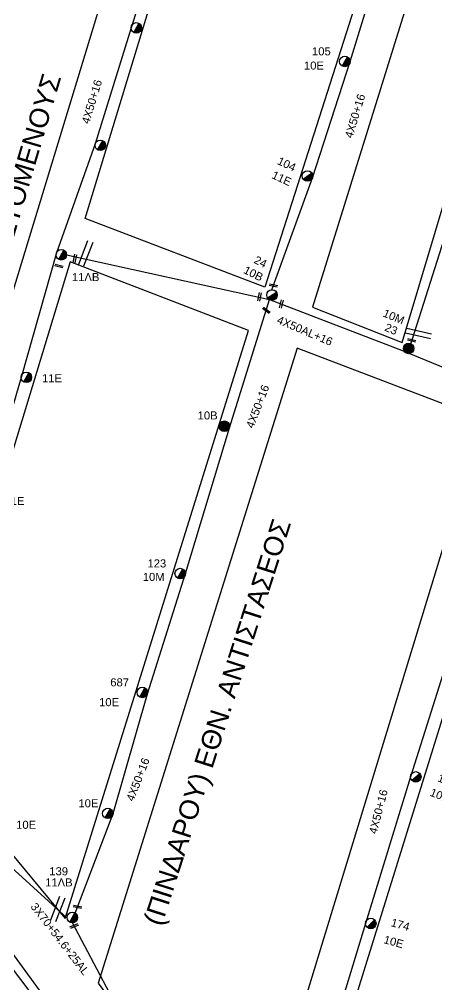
# Model space of a CAD drawing. Header units: millimetres. Extents: x 3156 to 5307, y 1191 to 2273.
# Drawn here: x 4857.1 to 4950.4, y 1871.7 to 2087.7 of the extents above; entities that cross this region are included whole.
import ezdxf

# ---------------------------------------------------------------- set-up
doc = ezdxf.new("R2010")
doc.units = ezdxf.units.MM
for name, color, linetype in [('Άγνωστα', 7, 'Continuous'), ('Γυμνά εναέρια ΧΤ και ΦΟΠ (3Φ)   4x50+16AL', 7, 'Continuous'), ('Μηχανική τομή', 7, 'Continuous'), ('Στύλος Ξύλινος', 7, 'Continuous'), ('Στύλος Ξύλινος @ 1', 7, 'Continuous'), ('Στύλος ΦΜ', 7, 'Continuous'), ('Στύλος ΦΜ @ 1', 7, 'Continuous'), ('Συνεστραμμένα ΧΤ   3x70+54.6+25 AL', 7, 'SYN_LINE'), ('Τομή', 7, 'Continuous'), ('Υπόβαθρο ΔΕΗ', 7, 'Continuous')]:
    doc.layers.add(name, color=color, linetype=linetype)
doc.styles.add('arial', font='arial.ttf')
doc.styles.get("Standard").update_dxf_attribs({"font": 'arial.ttf'})
doc.linetypes.add('SYN_LINE', pattern='A,0.5,-0.0001,["/\\/\\/\\/",Standard,S=0.1,R=0,X=0,Y=-0.05],-0.25', length=0.7501)

# ---------------------------------------------------------------- blocks, each defined once
blk = doc.blocks.new('ΥΠΑΡΧΩΝ ΤΣΙΜΕΝΤΕΝΙΟΣ ΣΤΥΛΟΣ')
at = {"layer": 'Στύλος ΦΜ'}
blk.add_hatch(color=7, dxfattribs=at).paths.add_polyline_path([(-1.29, -2.28, 0.574793), (2.62, 0, 0.268822), (1.3, 2.27)])
at = {"layer": 'Στύλος ΦΜ', "color": 7}
blk.add_line((-1.29, -2.28), (1.3, 2.27), dxfattribs=at)
blk.add_circle((0, 0), 2.62, dxfattribs=at)
at = {"layer": 'Στύλος ΦΜ', "flags": 4}
for tag, p in [('ΑΡΙΘΜΟΣ', (-4.68, 8.05)), ('ΤΥΠΟΣ', (-4.91, 3.03))]:
    blk.add_attdef(tag, p, '', height=4, dxfattribs=at)
blk = doc.blocks.new('ΥΠΑΡΧΩΝ ΞΥΛΙΝΟΣ ΣΤΥΛΟΣ')
at = {"layer": 'Στύλος Ξύλινος'}
h = blk.add_hatch(color=7, dxfattribs=at)
h.paths.add_polyline_path([(-2.62, 0, 0.270008), (-1.29, -2.28), (1.3, 2.27, 0.576266)])
h.paths.add_polyline_path([(-1.29, -2.28, 0.574793), (2.62, 0, 0.268822), (1.3, 2.27)])
at = {"layer": 'Στύλος Ξύλινος', "color": 7}
blk.add_line((-1.29, -2.28), (1.3, 2.27), dxfattribs=at)
blk.add_circle((0, 0), 2.62, dxfattribs=at)
at = {"layer": 'Στύλος Ξύλινος', "flags": 4}
for tag, p in [('ΑΡΙΘΜΟΣ', (-4.91, 8.6)), ('ΤΥΠΟΣ', (-4.85, 3.39))]:
    blk.add_attdef(tag, p, '', height=4, dxfattribs=at)
blk = doc.blocks.new('ΜΗΧΑΝΙΚΗ ΤΟΜΗ')
at = {"layer": 'Μηχανική τομή', "ltscale": 40}
for p, q in [((-1.89, 0.78), (1.89, 0.78)), ((1.89, 0), (-1.89, 0))]:
    blk.add_line(p, q, dxfattribs=at)
blk = doc.blocks.new('ΤΟΜΗ')
at = {"layer": 'Τομή', "ltscale": 40}
for p, q in [((-5.68, 0), (5.68, 0)), ((5.68, -2.33), (-5.68, -2.33))]:
    blk.add_line(p, q, dxfattribs=at)

msp = doc.modelspace()

# ---------------------------------------------------------------- linework, layer by layer
at = {"layer": 'Άγνωστα', "color": 151}
msp.add_lwpolyline([(4869.56, 1887.68), (4878.03, 1909.98), (4885.72, 1936.71), (4894.22, 1963.65), (4904.05, 1996.26), (4912.98, 2024.94)], dxfattribs=at)
at = {"layer": 'Γυμνά εναέρια ΧΤ και ΦΟΠ (3Φ)   4x50+16AL', "color": 1}
msp.add_lwpolyline([(4886.07, 2159.56), (4897.94, 2135.31), (4889.62, 2109.63), (4882.06, 2085.73), (4874.03, 2059.82), (4865.35, 2035.37), (4857.45, 2007.54), (4849.54, 1980.56), (4841.5, 1954.42), (4833.79, 1924.78)], dxfattribs=at)
at = {"layer": 'Γυμνά εναέρια ΧΤ και ΦΟΠ (3Φ)   4x50+16AL', "color": 151}
for points in [[(4913.56, 2027.14), (4922.62, 2052.19), (4931.04, 2078.23), (4940.29, 2108.34), (4948.77, 2137.3)], [(4867.64, 2034.98), (4912.98, 2024.94), (4942.92, 2013.48), (4971.51, 2001.67), (4997.32, 1986.8), (5034.83, 1979.61)], [(4970.93, 2001.83), (4963.24, 1977.54), (4954.51, 1949.79), (4944.54, 1918.14), (4934.47, 1885.34), (4924.64, 1852.96), (4913.75, 1815.88)]]:
    msp.add_lwpolyline(points, dxfattribs=at)
at = {"layer": 'Συνεστραμμένα ΧΤ   3x70+54.6+25 AL', "color": 173, "ltscale": 20}
msp.add_lwpolyline([(4944.45, 2014.55), (4953.58, 2043.17), (4966.38, 2086.29), (4978.62, 2127.55)], dxfattribs=at)
at = {"layer": 'Συνεστραμμένα ΧΤ   3x70+54.6+25 AL', "color": 5, "ltscale": 20}
msp.add_lwpolyline([(4949.52, 1752.84), (4908.64, 1806.83), (4886.49, 1838.25), (4864.81, 1866.03), (4840.47, 1899.26), (4817.26, 1930.8), (4810.44, 1937.74)], dxfattribs=at)
at = {"layer": 'Συνεστραμμένα ΧΤ   3x70+54.6+25 AL', "ltscale": 20}
msp.add_lwpolyline([(4867.75, 1886.55), (4850.18, 1902.5), (4834.2, 1922.45)], dxfattribs=at)
at = {"layer": 'Συνεστραμμένα ΧΤ   3x70+54.6+25 AL', "color": 151, "ltscale": 20}
msp.add_lwpolyline([(4912.76, 1815.33), (4888.27, 1848.97), (4868.92, 1885.51)], dxfattribs=at)
at = {"layer": 'Υπόβαθρο ΔΕΗ'}
for points in [[(4911.96, 2027.75), (4871.76, 2043.06), (4899.64, 2134.8), (4929.4, 2143.45), (4947.12, 2137.77), (4911.96, 2027.75)], [(4976.43, 2128.24), (4957.32, 2134.66), (4922.62, 2023.26), (4942.69, 2015.37), (4976.43, 2128.24)], [(4887.31, 2130.82), (4854.61, 2120.99), (4803.84, 1961.75), (4827.8, 1935.57), (4887.31, 2130.82)], [(4908.32, 2018.03), (4868.47, 2033.38), (4835.39, 1924.94), (4867.3, 1886.44), (4908.32, 2018.03)], [(4960.68, 1998.28), (4919.21, 2014.07), (4874.71, 1871.96), (4908.24, 1826.48), (4960.68, 1998.28)], [(4948.02, 1752.58), (4902.3, 1748.43), (4793.47, 1884.01), (4814.8, 1929.15), (4948.02, 1752.58)]]:
    msp.add_lwpolyline(points, dxfattribs=at)
msp.add_lwpolyline([(5030.14, 1971.57), (4971.15, 1993.99), (4915.92, 1816.17), (4955.6, 1761.79, 0.368171), (4961.49, 1760.38), (5030.14, 1971.57)], format="xyb", dxfattribs=at)

# ---------------------------------------------------------------- block references
at = {"layer": 'Μηχανική τομή'}
for p, xscale, yscale, zscale, rotation in [((4869.67, 2034.07), 0.4999999999999404, 0.4999999999999404, 0.4999999999999404, 76.94288418421974), ((4865.88, 2032.29), 0.4999999999997189, 0.4999999999997189, 0.4999999999997189, 346.9428841842139), ((4913.84, 2027.91), 0.4999999999997189, 0.4999999999997189, 0.4999999999997189, 346.9428841842139), ((4910.97, 2025.51), 0.4999999999999404, 0.4999999999999404, 0.4999999999999404, 76.94288418421974), ((4915.87, 2023.91), 0.4999999999999404, 0.4999999999999404, 0.4999999999999404, 76.94288418421974), ((4912.19, 2022.4), 0.4999999999999653, 0.4999999999999653, 0.4999999999999653, 323.1552742381563), ((4944.85, 2016.01), 0.4999999999997189, 0.4999999999997189, 0.4999999999997189, 166.9428841842139), ((4870.02, 1888.88), 0.4999999999997189, 0.4999999999997189, 0.4999999999997189, 346.9428841842139), ((4869.4, 1884.61), 0.5000000000000702, 0.5000000000000702, 0.5000000000000702, 22.15992625637939)]:
    msp.add_blockref('ΜΗΧΑΝΙΚΗ ΤΟΜΗ', p, dxfattribs=dict(at, xscale=xscale, yscale=yscale, zscale=zscale, rotation=rotation))
at = {"layer": 'Στύλος Ξύλινος @ 1', "ltscale": 40, "xscale": 0.4499999999998181, "yscale": 0.4499999999998181, "zscale": 0.4499999999998181}
msp.add_blockref('ΥΠΑΡΧΩΝ ΞΥΛΙΝΟΣ ΣΤΥΛΟΣ', (4944.12, 2014.01), dxfattribs=at)
at = {"layer": 'Στύλος Ξύλινος @ 1', "ltscale": 40}
ref = msp.add_blockref('ΥΠΑΡΧΩΝ ΞΥΛΙΝΟΣ ΣΤΥΛΟΣ', (4902.92, 1996.6), dxfattribs=dict(at, xscale=0.4499999999998181, yscale=0.4499999999998181, zscale=0.4499999999998181))
ref.add_attrib('ΤΥΠΟΣ', '10B', (4896.94, 1998.12), dxfattribs={"layer": '', "height": 1.8, "flags": 4})
at = {"layer": 'Στύλος ΦΜ @ 1', "ltscale": 40, "xscale": 0.4499999999998181, "yscale": 0.4499999999998181, "zscale": 0.4499999999998181}
for p in [(4883.23, 2085.73), (4875.15, 2059.47)]:
    msp.add_blockref('ΥΠΑΡΧΩΝ ΤΣΙΜΕΝΤΕΝΙΟΣ ΣΤΥΛΟΣ', p, dxfattribs=at)
at = {"layer": 'Στύλος ΦΜ @ 1', "ltscale": 40}
ref = msp.add_blockref('ΥΠΑΡΧΩΝ ΤΣΙΜΕΝΤΕΝΙΟΣ ΣΤΥΛΟΣ', (4929.86, 2078.23), dxfattribs=dict(at, xscale=0.4499999999998181, yscale=0.4499999999998181, zscale=0.4499999999998181))
ref.add_attrib('ΤΥΠΟΣ', '105', (4922.51, 2079.59), dxfattribs={"layer": '', "height": 1.8, "flags": 4})
ref.add_attrib('ΑΡΙΘΜΟΣ', '10E', (4920.72, 2076.41), dxfattribs={"layer": '', "height": 1.8, "flags": 4})
ref = msp.add_blockref('ΥΠΑΡΧΩΝ ΤΣΙΜΕΝΤΕΝΙΟΣ ΣΤΥΛΟΣ', (4921.51, 2052.6), dxfattribs=dict(at, xscale=0.4499999999998688, yscale=0.4499999999998688, zscale=0.4499999999998688, rotation=334.9479135997497))
ref.add_attrib('ΤΥΠΟΣ', '104', (4914.58, 2055.33), dxfattribs={"layer": '', "height": 1.8, "rotation": 334.9479, "flags": 4})
ref.add_attrib('ΑΡΙΘΜΟΣ', '11E', (4913.34, 2052.19), dxfattribs={"layer": '', "height": 1.8, "rotation": 334.9479, "flags": 4})
ref = msp.add_blockref('ΥΠΑΡΧΩΝ ΤΣΙΜΕΝΤΕΝΙΟΣ ΣΤΥΛΟΣ', (4866.46, 2034.98), dxfattribs=dict(at, xscale=0.4499999999998181, yscale=0.4499999999998181, zscale=0.4499999999998181))
ref.add_attrib('ΤΥΠΟΣ', '11ΛB', (4868.82, 2029.08), dxfattribs={"layer": '', "height": 1.8, "flags": 4})
ref = msp.add_blockref('ΥΠΑΡΧΩΝ ΤΣΙΜΕΝΤΕΝΙΟΣ ΣΤΥΛΟΣ', (4913.56, 2025.96), dxfattribs=dict(at, xscale=0.4499999999996325, yscale=0.4499999999996325, zscale=0.4499999999996325, rotation=333.4854245751541))
ref.add_attrib('ΤΥΠΟΣ', '24', (4909.36, 2033.22), dxfattribs={"layer": '', "height": 1.8, "rotation": 333.4854, "flags": 4})
ref.add_attrib('ΑΡΙΘΜΟΣ', '10B', (4907.01, 2030.96), dxfattribs={"layer": '', "height": 1.8, "rotation": 333.4854, "flags": 4})
ref = msp.add_blockref('ΥΠΑΡΧΩΝ ΤΣΙΜΕΝΤΕΝΙΟΣ ΣΤΥΛΟΣ', (4858.63, 2007.54), dxfattribs=dict(at, xscale=0.4499999999998181, yscale=0.4499999999998181, zscale=0.4499999999998181))
ref.add_attrib('ΤΥΠΟΣ', '11E', (4862.14, 2006.44), dxfattribs={"layer": '', "height": 1.8, "flags": 4})
ref = msp.add_blockref('ΥΠΑΡΧΩΝ ΤΣΙΜΕΝΤΕΝΙΟΣ ΣΤΥΛΟΣ', (4850.72, 1980.56), dxfattribs=dict(at, xscale=0.4499999999998181, yscale=0.4499999999998181, zscale=0.4499999999998181))
ref.add_attrib('ΤΥΠΟΣ', '11E', (4853.73, 1978.98), dxfattribs={"layer": '', "height": 1.8, "flags": 4})
ref = msp.add_blockref('ΥΠΑΡΧΩΝ ΤΣΙΜΕΝΤΕΝΙΟΣ ΣΤΥΛΟΣ', (4893.04, 1963.65), dxfattribs=dict(at, xscale=0.4499999999998181, yscale=0.4499999999998181, zscale=0.4499999999998181))
ref.add_attrib('ΤΥΠΟΣ', '123', (4885.72, 1965.01), dxfattribs={"layer": '', "height": 1.8, "flags": 4})
ref.add_attrib('ΑΡΙΘΜΟΣ', '10M', (4884.67, 1961.99), dxfattribs={"layer": '', "height": 1.8, "flags": 4})
ref = msp.add_blockref('ΥΠΑΡΧΩΝ ΤΣΙΜΕΝΤΕΝΙΟΣ ΣΤΥΛΟΣ', (4884.58, 1937.04), dxfattribs=dict(at, xscale=0.4499999999998181, yscale=0.4499999999998181, zscale=0.4499999999998181))
ref.add_attrib('ΤΥΠΟΣ', '687', (4877.4, 1938.4), dxfattribs={"layer": '', "height": 1.8, "flags": 4})
ref.add_attrib('ΑΡΙΘΜΟΣ', '10E', (4874.9, 1933.97), dxfattribs={"layer": '', "height": 1.8, "flags": 4})
ref = msp.add_blockref('ΥΠΑΡΧΩΝ ΤΣΙΜΕΝΤΕΝΙΟΣ ΣΤΥΛΟΣ', (4945.72, 1918.14), dxfattribs=dict(at, xscale=0.4499999999999375, yscale=0.4499999999999375, zscale=0.4499999999999375, rotation=339.1662808818995))
ref.add_attrib('ΤΥΠΟΣ', '173', (4950.45, 1917.22), dxfattribs={"layer": '', "height": 1.8, "rotation": 339.1663, "flags": 4})
ref.add_attrib('ΑΡΙΘΜΟΣ', '10E', (4948.72, 1913.98), dxfattribs={"layer": '', "height": 1.8, "rotation": 339.1663, "flags": 4})
ref = msp.add_blockref('ΥΠΑΡΧΩΝ ΤΣΙΜΕΝΤΕΝΙΟΣ ΣΤΥΛΟΣ', (4876.85, 1909.98), dxfattribs=dict(at, xscale=0.4499999999998181, yscale=0.4499999999998181, zscale=0.4499999999998181))
ref.add_attrib('ΤΥΠΟΣ', '10E', (4870.28, 1911.34), dxfattribs={"layer": '', "height": 1.8, "flags": 4})
ref = msp.add_blockref('ΥΠΑΡΧΩΝ ΤΣΙΜΕΝΤΕΝΙΟΣ ΣΤΥΛΟΣ', (4851.3, 1903.17), dxfattribs=dict(at, xscale=0.4499999999998181, yscale=0.4499999999998181, zscale=0.4499999999998181))
ref.add_attrib('ΤΥΠΟΣ', '10E', (4856.35, 1906.53), dxfattribs={"layer": '', "height": 1.8, "flags": 4})
ref = msp.add_blockref('ΥΠΑΡΧΩΝ ΤΣΙΜΕΝΤΕΝΙΟΣ ΣΤΥΛΟΣ', (4868.92, 1886.69), dxfattribs=dict(at, xscale=0.4499999999998181, yscale=0.4499999999998181, zscale=0.4499999999998181))
ref.add_attrib('ΤΥΠΟΣ', '11ΛΒ', (4862.83, 1893.63), dxfattribs={"layer": '', "height": 1.8, "flags": 4})
ref = msp.add_blockref('ΥΠΑΡΧΩΝ ΤΣΙΜΕΝΤΕΝΙΟΣ ΣΤΥΛΟΣ', (4935.65, 1885.34), dxfattribs=dict(at, xscale=0.4499999999997356, yscale=0.4499999999997356, zscale=0.4499999999997356, rotation=344.4998215261641))
ref.add_attrib('ΤΥΠΟΣ', '174', (4940.02, 1884.78), dxfattribs={"layer": '', "height": 1.8, "rotation": 344.4998, "flags": 4})
ref.add_attrib('ΑΡΙΘΜΟΣ', '10E', (4938.4, 1880.98), dxfattribs={"layer": '', "height": 1.8, "rotation": 344.4998, "flags": 4})
at = {"layer": 'Τομή'}
for p, xscale, yscale, zscale, rotation in [((4872.46, 2035.09), 0.4999999999998101, 0.4999999999998101, 0.4999999999998101, 248.8837369223515), ((4946.49, 2017.92), 0.4999999999998102, 0.4999999999998102, 0.4999999999998102, 346.7340316948248), ((4866.21, 1888.4), 0.4999999999998101, 0.4999999999998101, 0.4999999999998101, 248.8837369223515)]:
    msp.add_blockref('ΤΟΜΗ', p, dxfattribs=dict(at, xscale=xscale, yscale=yscale, zscale=zscale, rotation=rotation))

# ---------------------------------------------------------------- texts
at = {"layer": 'Άγνωστα', "ltscale": 40, "char_height": 1.8, "width": 43.5158, "attachment_point": 1, "style": 'arial'}
for s, insert, rotation in [('4X50+16', (4870.94, 2064.63), 73.1519), ('4X50+16', (4929.8, 2061.44), 73.1519), ('\\A1;10Μ', (4938.9, 2022.9), 336.943), ('4X50AL+16', (4915.19, 2021.39), 336.943), ('\\A1;23', (4939.29, 2019.72), 336.943), ('4X50+16', (4907.69, 1996.63), 68.9503), ('4X50+16', (4880.92, 1913.16), 68.9503), ('4X50+16', (4935.2, 1905.69), 75.5066), ('139', (4863.78, 1897.96), 359.3605)]:
    msp.add_mtext(s, dxfattribs=dict(at, insert=insert, rotation=rotation))
at = {"layer": 'Συνεστραμμένα ΧΤ   3x70+54.6+25 AL', "ltscale": 20, "insert": (4860.89, 1890.19), "char_height": 1.8, "width": 43.5158, "attachment_point": 1, "rotation": 307.6942, "style": 'arial'}
msp.add_mtext('3X70+54.6+25AL', dxfattribs=at)
at = {"layer": 'Υπόβαθρο ΔΕΗ', "char_height": 4, "attachment_point": 1, "style": 'arial'}
for s, insert, width, rotation in [('{\\H1.083x;(HPAKΛEITOY) AΡΙΣΤΟΜΕΝΟΥΣ}', (4836.15, 1987.49), 95.4411, 73.5168), ('{\\H1.083x;(ΠINΔAPOY) EΘN. ANTIΣTAΣEOΣ}', (4884.77, 1885.87), 106.4546, 72.2204)]:
    msp.add_mtext(s, dxfattribs=dict(at, insert=insert, width=width, rotation=rotation))

doc.saveas('drawing.dxf')
